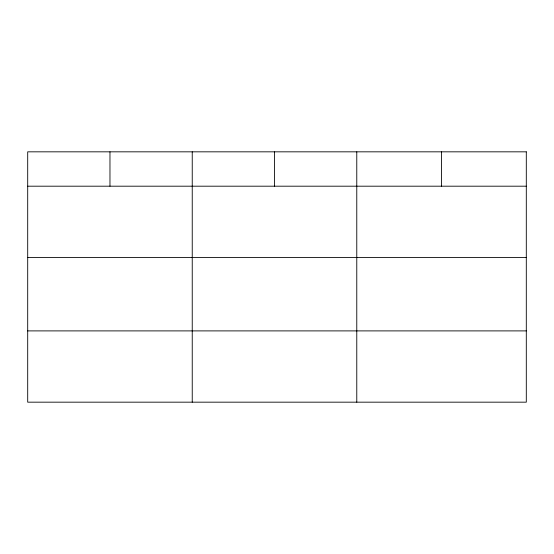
<?xml version="1.0" encoding="UTF-8"?>
<svg xmlns="http://www.w3.org/2000/svg" width="554" height="554" viewBox="0 0 554 554"><rect width="100%" height="100%" fill="white"/><g stroke="black" fill="none" stroke-linecap="round" stroke-linejoin="round"><path stroke-width="0.83" d="M27.7 186.192L526.3 186.192M27.7 257.465L526.3 257.465M27.7 330.897L526.3 330.897M441.538 151.831L441.538 186.192M356.776 151.831L356.776 402.169M274.507 151.831L274.507 186.192M192.238 151.831L192.238 402.169M109.969 151.831L109.969 186.192M526.3 151.831L27.7 151.831L27.7 402.169L526.3 402.169L526.3 151.831"/></g></svg>
